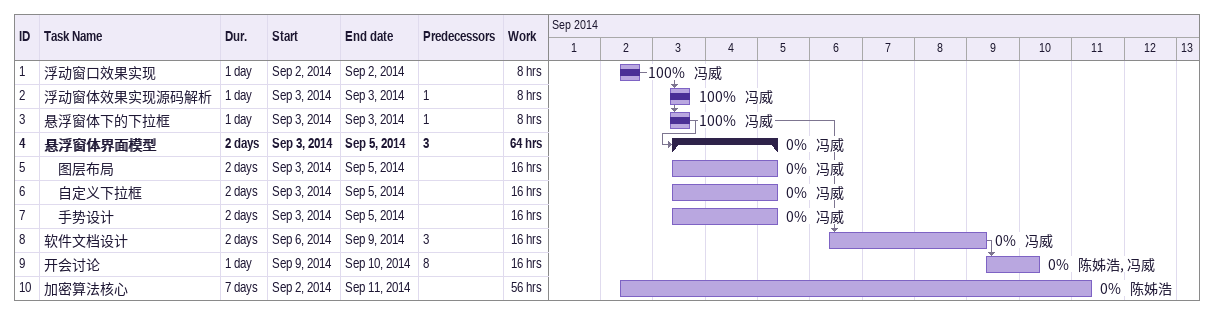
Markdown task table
| ID | Level | Task | Duration | Start | Finish | Predecessors | Resources | % complete | Work (h) |
|---|---|---|---|---|---|---|---|---|---|
| 1 | 1 | 浮动窗口效果实现 | 1d | 2014-09-02 | 2014-09-02 |  | 冯威 | 100 | 8 |
| 2 | 1 | 浮动窗体效果实现源码解析 | 1d | 2014-09-03 | 2014-09-03 | 1 | 冯威 | 100 | 8 |
| 3 | 1 | 悬浮窗体下的下拉框 | 1d | 2014-09-03 | 2014-09-03 | 1 | 冯威 | 100 | 8 |
| 4 | 1 | **悬浮窗体界面模型** | 2d | 2014-09-03 | 2014-09-05 | 3 | 冯威 | 0 | 64 |
| 5 | 2 | 图层布局 | 2d | 2014-09-03 | 2014-09-05 |  | 冯威 | 0 | 16 |
| 6 | 2 | 自定义下拉框 | 2d | 2014-09-03 | 2014-09-05 |  | 冯威 | 0 | 16 |
| 7 | 2 | 手势设计 | 2d | 2014-09-03 | 2014-09-05 |  | 冯威 | 0 | 16 |
| 8 | 1 | 软件文档设计 | 2d | 2014-09-06 | 2014-09-09 | 3 | 冯威 | 0 | 16 |
| 9 | 1 | 开会讨论 | 1d | 2014-09-09 | 2014-09-10 | 8 | 陈姊浩, 冯威 | 0 | 16 |
| 10 | 1 | 加密算法核心 | 7d | 2014-09-02 | 2014-09-11 |  | 陈姊浩 | 0 | 56 |
